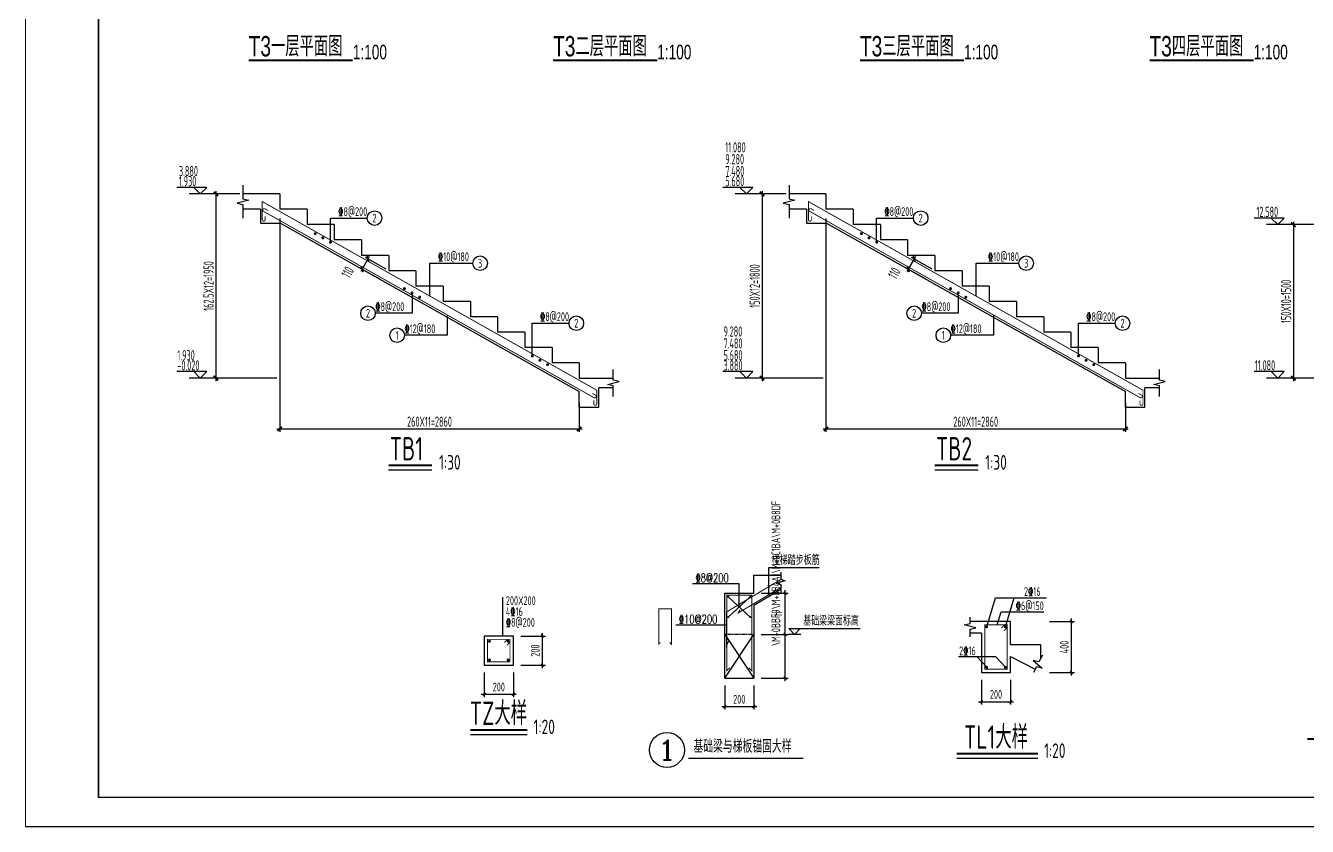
# Model space of a CAD drawing. Extents: x -472319 to -112444, y -516749 to -5704.
# Drawn here: x -218451 to -174503, y -459715 to -432237 of the extents above; entities that cross this region are included whole.
import ezdxf
from ezdxf.enums import TextEntityAlignment as Align

# ---------------------------------------------------------------- set-up
doc = ezdxf.new("R2010")
doc.units = 0
doc.header["$LTSCALE"] = 100
doc.header["$MEASUREMENT"] = 0
doc.linetypes.add('DASHED', pattern=[0.75, 0.5, -0.25])
for name, color, linetype in [('1301', 24, 'Continuous'), ('BEAM', 4, 'DASHED'), ('BORDER', 6, 'Continuous'), ('COLU_DE', 7, 'Continuous'), ('COLU_DE_DIM', 3, 'Continuous'), ('COLU_DE_REIN', 1, 'Continuous'), ('COLU_DE_TEXT', 7, 'Continuous'), ('DIM', 3, 'Continuous'), ('DIM_ELEV', 3, 'Continuous'), ('DIMENSION', 3, 'Continuous'), ('FRAME', 3, 'Continuous'), ('NUM', 7, 'Continuous'), ('PUB_DIM', 3, 'Continuous'), ('REIN', 1, 'Continuous'), ('S_CL', 2, 'Continuous'), ('STAIR_DE', 7, 'Continuous'), ('TEXT', 7, 'Continuous'), ('THIN', 7, 'Continuous'), ('填充', 8, 'Continuous')]:
    doc.layers.add(name, color=color, linetype=linetype)
doc.styles.add('COMPLEX', font='COMPLEX')
doc.styles.add('dxfs', font='txt.shx', dxfattribs={"width": 0.7, "bigfont": 'dxfs.shx'})
doc.styles.add('eromans.shx', font='eromans.shx', dxfattribs={"width": 0.7, "bigfont": 'hztxt.shx'})
doc.styles.add('HZ', font='tssdeng.shx', dxfattribs={"width": 0.6, "height": 350, "bigfont": 'a.shx'})
doc.styles.add('TSSD_Dimension', font='Tssdeng.shx', dxfattribs={"width": 0.7, "bigfont": 'hztxt.shx'})
doc.styles.add('TSSD_Label', font='Tssdeng.shx', dxfattribs={"width": 0.7, "bigfont": 'hztxt.shx'})
doc.styles.add('TSSD_Num', font='Tssdeng.shx', dxfattribs={"width": 0.7, "bigfont": 'hztxt.shx'})
doc.styles.add('TSSD_Rein', font='Tssdeng.shx', dxfattribs={"width": 0.7, "bigfont": 'hztxt.shx'})
doc.dimstyles.new('DIMN', dxfattribs={"dimtxt": 350, "dimasz": 150, "dimexe": 100, "dimexo": 100, "dimgap": 75, "dimtad": 1, "dimdec": 0, "dimzin": 0, "dimdsep": 46, "dimtxsty": 'HZ', "dimblk": 'ARCHTICK', "dimcen": 0.09, "dimdle": 100, "dimclrd": 3, "dimclre": 3, "dimclrt": 7, "dimazin": 2, "dimtfac": 1, "dimtdec": 0, "dimtmove": 2, "dimatfit": 3, "dimldrblk": 'ARCHTICK', "dimfxl": 1, "dimtolj": 1, "dimtzin": 0, "dimarcsym": 0})
doc.dimstyles.new('TSSD_20_100', dxfattribs={"dimtxt": 300, "dimasz": 100, "dimexe": 100, "dimexo": 250, "dimgap": 100, "dimtad": 1, "dimdec": 0, "dimlfac": 0.2, "dimzin": 0, "dimdsep": 46, "dimtxsty": 'TSSD_Dimension', "dimblk": 'ARCHTICK', "dimcen": 0, "dimdle": 100, "dimclrt": 7, "dimadec": 0, "dimazin": 0, "dimtfac": 1, "dimtdec": 0, "dimtix": 1, "dimtmove": 2, "dimatfit": 3, "dimldrblk": 'ARCHTICK', "dimfxl": 1, "dimtolj": 1, "dimtzin": 0, "dimarcsym": 0})
doc.dimstyles.new('TSSD_50_100', dxfattribs={"dimtxt": 300, "dimasz": 100, "dimexe": 100, "dimexo": 250, "dimgap": 100, "dimtad": 1, "dimdec": 0, "dimlfac": 0.5, "dimzin": 0, "dimdsep": 46, "dimtxsty": 'TSSD_Dimension', "dimblk": 'ARCHTICK', "dimcen": 0, "dimdle": 100, "dimclrt": 7, "dimadec": 0, "dimazin": 0, "dimtfac": 1, "dimtdec": 0, "dimtix": 1, "dimtmove": 2, "dimatfit": 3, "dimfxl": 1, "dimtolj": 1, "dimtzin": 0, "dimarcsym": 0})

# ---------------------------------------------------------------- blocks, each defined once
blk = doc.blocks.new('_ArchTick')
at = {"color": 0, "linetype": 'ByBlock', "const_width": 0.4}
blk.add_lwpolyline([(-0.5, -0.5), (0.5, 0.5)], dxfattribs=at)
blk = doc.blocks.new('*D314')
at = {"layer": 'COLU_DE_DIM', "color": 0, "lineweight": -2, "transparency": 16777216}
for p, q in [((-200726, -454282), (-200726, -453082)), ((-201476, -453182), (-200626, -453182)), ((-201476, -454182), (-200626, -454182))]:
    blk.add_line(p, q, dxfattribs=at)
at = {"layer": 'Defpoints', "color": 0, "transparency": 16777216}
for p in [(-201726, -453182), (-200726, -453182), (-201726, -454182)]:
    blk.add_point(p, dxfattribs=at)
at = {"layer": 'COLU_DE_DIM', "color": 0, "lineweight": -2, "transparency": 16777216, "xscale": 100, "yscale": 100, "zscale": 100}
for p, rotation in [((-200726, -453182), 90), ((-200726, -454182), 270)]:
    blk.add_blockref('_ArchTick', p, dxfattribs=dict(at, rotation=rotation))
at = {"layer": 'COLU_DE_DIM', "color": 7, "transparency": 16777216, "insert": (-200976, -453682), "char_height": 300, "attachment_point": 5, "rotation": 90, "style": 'TSSD_Dimension'}
blk.add_mtext('\\A1;200', dxfattribs=at)
blk = doc.blocks.new('*D315')
at = {"layer": 'COLU_DE_DIM', "color": 0, "lineweight": -2, "transparency": 16777216}
for p, q in [((-202726, -454432), (-202726, -455282)), ((-201726, -454432), (-201726, -455282)), ((-202826, -455182), (-201626, -455182))]:
    blk.add_line(p, q, dxfattribs=at)
at = {"layer": 'Defpoints', "color": 0, "transparency": 16777216}
for p in [(-202726, -454182), (-201726, -454182), (-201726, -455182)]:
    blk.add_point(p, dxfattribs=at)
at = {"layer": 'COLU_DE_DIM', "color": 0, "lineweight": -2, "transparency": 16777216, "xscale": 100, "yscale": 100, "zscale": 100, "rotation": 180}
blk.add_blockref('_ArchTick', (-202726, -455182), dxfattribs=at)
at = {"layer": 'COLU_DE_DIM', "color": 0, "lineweight": -2, "transparency": 16777216, "xscale": 100, "yscale": 100, "zscale": 100}
blk.add_blockref('_ArchTick', (-201726, -455182), dxfattribs=at)
at = {"layer": 'COLU_DE_DIM', "color": 7, "transparency": 16777216, "insert": (-202226, -454932), "char_height": 300, "attachment_point": 5, "style": 'TSSD_Dimension'}
blk.add_mtext('\\A1;200', dxfattribs=at)
blk = doc.blocks.new('*D316')
at = {"layer": 'COLU_DE_DIM', "color": 0, "lineweight": -2, "transparency": 16777216}
for p, q in [((-182589, -454536), (-182589, -452586)), ((-183339, -452686), (-182489, -452686)), ((-183339, -454436), (-182489, -454436))]:
    blk.add_line(p, q, dxfattribs=at)
at = {"layer": 'Defpoints', "color": 0, "transparency": 16777216}
for p in [(-183589, -452686), (-182589, -452686), (-183589, -454436)]:
    blk.add_point(p, dxfattribs=at)
at = {"layer": 'COLU_DE_DIM', "color": 0, "lineweight": -2, "transparency": 16777216, "xscale": 100, "yscale": 100, "zscale": 100}
for p, rotation in [((-182589, -452686), 90), ((-182589, -454436), 270)]:
    blk.add_blockref('_ArchTick', p, dxfattribs=dict(at, rotation=rotation))
at = {"layer": 'COLU_DE_DIM', "color": 7, "transparency": 16777216, "insert": (-182839, -453561), "char_height": 300, "attachment_point": 5, "rotation": 90, "style": 'TSSD_Dimension'}
blk.add_mtext('\\A1;400', dxfattribs=at)
blk = doc.blocks.new('*D317')
at = {"layer": 'COLU_DE_DIM', "color": 0, "lineweight": -2, "transparency": 16777216}
for p, q in [((-185678, -454686), (-185678, -455536)), ((-184678, -454686), (-184678, -455536)), ((-185778, -455436), (-184578, -455436))]:
    blk.add_line(p, q, dxfattribs=at)
at = {"layer": 'Defpoints', "color": 0, "transparency": 16777216}
for p in [(-185678, -454436), (-184678, -454436), (-184678, -455436)]:
    blk.add_point(p, dxfattribs=at)
at = {"layer": 'COLU_DE_DIM', "color": 0, "lineweight": -2, "transparency": 16777216, "xscale": 100, "yscale": 100, "zscale": 100, "rotation": 180}
blk.add_blockref('_ArchTick', (-185678, -455436), dxfattribs=at)
at = {"layer": 'COLU_DE_DIM', "color": 0, "lineweight": -2, "transparency": 16777216, "xscale": 100, "yscale": 100, "zscale": 100}
blk.add_blockref('_ArchTick', (-184678, -455436), dxfattribs=at)
at = {"layer": 'COLU_DE_DIM', "color": 7, "transparency": 16777216, "insert": (-185178, -455186), "char_height": 300, "attachment_point": 5, "style": 'TSSD_Dimension'}
blk.add_mtext('\\A1;200', dxfattribs=at)
blk = doc.blocks.new('*D322')
at = {"layer": 'Defpoints', "color": 0, "transparency": 16777216}
for p in [(-194481, -454629), (-193481, -454629), (-193481, -455603)]:
    blk.add_point(p, dxfattribs=at)
at = {"layer": 'DIM', "color": 0, "lineweight": -2, "transparency": 16777216}
for p, q in [((-194481, -454879), (-194481, -455703)), ((-193481, -454879), (-193481, -455703)), ((-194581, -455603), (-193381, -455603))]:
    blk.add_line(p, q, dxfattribs=at)
at = {"layer": 'DIM', "color": 0, "lineweight": -2, "transparency": 16777216, "xscale": 100, "yscale": 100, "zscale": 100, "rotation": 180}
blk.add_blockref('_ArchTick', (-194481, -455603), dxfattribs=at)
at = {"layer": 'DIM', "color": 0, "lineweight": -2, "transparency": 16777216, "xscale": 100, "yscale": 100, "zscale": 100}
blk.add_blockref('_ArchTick', (-193481, -455603), dxfattribs=at)
at = {"layer": 'DIM', "color": 7, "transparency": 16777216, "insert": (-193981, -455353), "char_height": 300, "attachment_point": 5, "style": 'TSSD_Dimension'}
blk.add_mtext('\\A1;200', dxfattribs=at)
blk = doc.blocks.new('*D323')
at = {"layer": 'Defpoints', "color": 0, "transparency": 16777216}
for p in [(-193481, -451711), (-192408, -451711), (-193481, -453126)]:
    blk.add_point(p, dxfattribs=at)
at = {"layer": 'DIM', "color": 0, "lineweight": -2, "transparency": 16777216}
for p, q in [((-193231, -451711), (-192308, -451711)), ((-192408, -453226), (-192408, -451611)), ((-193231, -453126), (-192308, -453126))]:
    blk.add_line(p, q, dxfattribs=at)
at = {"layer": 'DIM', "color": 0, "lineweight": -2, "transparency": 16777216, "xscale": 100, "yscale": 100, "zscale": 100}
for p, rotation in [((-192408, -451711), 90), ((-192408, -453126), 270)]:
    blk.add_blockref('_ArchTick', p, dxfattribs=dict(at, rotation=rotation))
at = {"layer": 'DIM', "color": 7, "transparency": 16777216, "insert": (-192658, -452419), "char_height": 300, "attachment_point": 5, "rotation": 90, "style": 'TSSD_Dimension'}
blk.add_mtext('\\A1;h', dxfattribs=at)
blk = doc.blocks.new('*D324')
at = {"layer": 'Defpoints', "color": 0, "transparency": 16777216}
for p in [(-193481, -453126), (-192408, -453126), (-193481, -454629)]:
    blk.add_point(p, dxfattribs=at)
at = {"layer": 'DIM', "color": 0, "lineweight": -2, "transparency": 16777216}
for p, q in [((-192408, -454729), (-192408, -453026)), ((-193231, -453126), (-192308, -453126)), ((-193231, -454629), (-192308, -454629))]:
    blk.add_line(p, q, dxfattribs=at)
at = {"layer": 'DIM', "color": 0, "lineweight": -2, "transparency": 16777216, "xscale": 100, "yscale": 100, "zscale": 100}
for p, rotation in [((-192408, -453126), 90), ((-192408, -454629), 270)]:
    blk.add_blockref('_ArchTick', p, dxfattribs=dict(at, rotation=rotation))
at = {"layer": 'DIM', "color": 7, "transparency": 16777216, "insert": (-192726, -451036), "char_height": 300, "attachment_point": 5, "rotation": 90, "style": 'TSSD_Dimension'}
blk.add_mtext('\\A1;\\M+0BBF9\\M+0B4A1\\M+0C1BA\\M+0B8DF', dxfattribs=at)
blk = doc.blocks.new('轴号')
at = {"layer": 'DIMENSION'}
blk.add_circle((0, -400), 400, dxfattribs=at)
at = {"layer": 'DIMENSION', "style": 'COMPLEX', "width": 1.041667}
blk.add_attdef('A', text='', height=448, dxfattribs=at).set_placement((-200, -624), (200, -624), align=Align.FIT)
blk = doc.blocks.new('A$C20674F94')
at = {"layer": 'FRAME', "lineweight": 18}
blk.add_line((0, 59400), (0, 0), dxfattribs=at)
at = {"layer": 'FRAME'}
for p, q in [((2500, 58400), (2500, 1000)), ((2500, 1000), (83100, 1000)), ((0, 0), (84100, 0))]:
    blk.add_line(p, q, dxfattribs=at)
at = {"layer": 'FRAME', "const_width": 50}
blk.add_lwpolyline([(2500, 58400), (83100, 58400), (83100, 1000), (2500, 1000), (2500, 58400)], dxfattribs=at)
blk = doc.blocks.new('*D2670')
at = {"layer": '1301', "color": 3, "lineweight": -2, "transparency": 16777216}
for p, q in [((-209736, -438857), (-209736, -446177)), ((-199469, -445177), (-199469, -446177)), ((-209836, -446077), (-199369, -446077))]:
    blk.add_line(p, q, dxfattribs=at)
at = {"layer": 'Defpoints', "color": 0, "transparency": 16777216}
for p in [(-209736, -438757), (-199469, -445077), (-199469, -446077)]:
    blk.add_point(p, dxfattribs=at)
at = {"layer": '1301', "color": 3, "lineweight": -2, "transparency": 16777216, "xscale": 150, "yscale": 150, "zscale": 150, "rotation": 180}
blk.add_blockref('_ArchTick', (-209736, -446077), dxfattribs=at)
at = {"layer": '1301', "color": 3, "lineweight": -2, "transparency": 16777216, "xscale": 150, "yscale": 150, "zscale": 150}
blk.add_blockref('_ArchTick', (-199469, -446077), dxfattribs=at)
at = {"layer": '1301', "color": 7, "transparency": 16777216, "insert": (-204602, -445827), "char_height": 350, "attachment_point": 5, "style": 'HZ'}
blk.add_mtext('\\A1;260X11=2860', dxfattribs=at)
blk = doc.blocks.new('*D2671')
at = {"layer": '1301', "color": 3, "lineweight": -2, "transparency": 16777216}
for p, q in [((-211102, -438013), (-212027, -438013)), ((-211927, -437913), (-211927, -444433)), ((-209836, -444333), (-212027, -444333))]:
    blk.add_line(p, q, dxfattribs=at)
at = {"layer": 'Defpoints', "color": 0, "transparency": 16777216}
for p in [(-211002, -438013), (-211927, -444333), (-209736, -444333)]:
    blk.add_point(p, dxfattribs=at)
at = {"layer": '1301', "color": 3, "lineweight": -2, "transparency": 16777216, "xscale": 150, "yscale": 150, "zscale": 150}
for p, rotation in [((-211927, -438013), 90), ((-211927, -444333), 270)]:
    blk.add_blockref('_ArchTick', p, dxfattribs=dict(at, rotation=rotation))
at = {"layer": '1301', "color": 7, "transparency": 16777216, "insert": (-212177, -441173), "char_height": 350, "attachment_point": 5, "rotation": 90, "style": 'HZ'}
blk.add_mtext('\\A1;{\\Ftssdeng,a|c134;\\W0.6;162.5}X12=1950', dxfattribs=at)
blk = doc.blocks.new('*D2672')
at = {"layer": '1301', "color": 3, "lineweight": -2, "transparency": 16777216}
for p, q in [((-206666, -440157), (-206961, -440680)), ((-206089, -440598), (-206802, -440195)), ((-206286, -440946), (-206999, -440544))]:
    blk.add_line(p, q, dxfattribs=at)
at = {"layer": 'Defpoints', "color": 0, "transparency": 16777216}
for p in [(-206912, -440593), (-206002, -440647), (-206199, -440995)]:
    blk.add_point(p, dxfattribs=at)
at = {"layer": '1301', "color": 3, "lineweight": -2, "transparency": 16777216, "xscale": 150, "yscale": 150, "zscale": 150}
for p, rotation in [((-206715, -440244), 60.56458364767016), ((-206912, -440593), 240.5645836476702)]:
    blk.add_blockref('_ArchTick', p, dxfattribs=dict(at, rotation=rotation))
at = {"layer": '1301', "color": 7, "transparency": 16777216, "insert": (-207412, -440699), "char_height": 350, "attachment_point": 5, "rotation": 60.5646, "style": 'HZ'}
blk.add_mtext('\\A1;110', dxfattribs=at)
blk = doc.blocks.new('_reinbk')
blk.add_line((0, 0), (0, 0))
blk = doc.blocks.new('ts_reino')
at = {"color": 0, "linetype": 'ByBlock', "lineweight": -2}
blk.add_circle((0, 0), 0.5, dxfattribs=at)
at = {"color": 0, "linetype": 'ByBlock', "lineweight": -2, "style": 'TSSD_Num', "width": 0.7}
blk.add_attdef('A', text='', height=0.6, dxfattribs=at).set_placement((0, 0), align=Align.MIDDLE_CENTER)
blk = doc.blocks.new('*D2729')
at = {"layer": '1301', "color": 3, "lineweight": -2, "transparency": 16777216}
for p, q in [((-191008, -438857), (-191008, -446177)), ((-180742, -445177), (-180742, -446177)), ((-191108, -446077), (-180642, -446077))]:
    blk.add_line(p, q, dxfattribs=at)
at = {"layer": 'Defpoints', "color": 0, "transparency": 16777216}
for p in [(-191008, -438757), (-180742, -445077), (-180742, -446077)]:
    blk.add_point(p, dxfattribs=at)
at = {"layer": '1301', "color": 3, "lineweight": -2, "transparency": 16777216, "xscale": 150, "yscale": 150, "zscale": 150, "rotation": 180}
blk.add_blockref('_ArchTick', (-191008, -446077), dxfattribs=at)
at = {"layer": '1301', "color": 3, "lineweight": -2, "transparency": 16777216, "xscale": 150, "yscale": 150, "zscale": 150}
blk.add_blockref('_ArchTick', (-180742, -446077), dxfattribs=at)
at = {"layer": '1301', "color": 7, "transparency": 16777216, "insert": (-185875, -445827), "char_height": 350, "attachment_point": 5, "style": 'HZ'}
blk.add_mtext('\\A1;260X11=2860', dxfattribs=at)
blk = doc.blocks.new('*D2730')
at = {"layer": '1301', "color": 3, "lineweight": -2, "transparency": 16777216}
for p, q in [((-192375, -438013), (-193300, -438013)), ((-193200, -437913), (-193200, -444433)), ((-191108, -444333), (-193300, -444333))]:
    blk.add_line(p, q, dxfattribs=at)
at = {"layer": 'Defpoints', "color": 0, "transparency": 16777216}
for p in [(-192275, -438013), (-193200, -444333), (-191008, -444333)]:
    blk.add_point(p, dxfattribs=at)
at = {"layer": '1301', "color": 3, "lineweight": -2, "transparency": 16777216, "xscale": 150, "yscale": 150, "zscale": 150}
for p, rotation in [((-193200, -438013), 90), ((-193200, -444333), 270)]:
    blk.add_blockref('_ArchTick', p, dxfattribs=dict(at, rotation=rotation))
at = {"layer": '1301', "color": 7, "transparency": 16777216, "insert": (-193450, -441173), "char_height": 350, "attachment_point": 5, "rotation": 90, "style": 'HZ'}
blk.add_mtext('\\A1;150X12=1800', dxfattribs=at)
blk = doc.blocks.new('*D2731')
at = {"layer": '1301', "color": 3, "lineweight": -2, "transparency": 16777216}
for p, q in [((-187939, -440157), (-188234, -440680)), ((-187362, -440598), (-188075, -440195)), ((-187559, -440946), (-188272, -440544))]:
    blk.add_line(p, q, dxfattribs=at)
at = {"layer": 'Defpoints', "color": 0, "transparency": 16777216}
for p in [(-188185, -440593), (-187275, -440647), (-187472, -440995)]:
    blk.add_point(p, dxfattribs=at)
at = {"layer": '1301', "color": 3, "lineweight": -2, "transparency": 16777216, "xscale": 150, "yscale": 150, "zscale": 150}
for p, rotation in [((-187988, -440244), 60.56458364765593), ((-188185, -440593), 240.5645836476559)]:
    blk.add_blockref('_ArchTick', p, dxfattribs=dict(at, rotation=rotation))
at = {"layer": '1301', "color": 7, "transparency": 16777216, "insert": (-188670, -440731), "char_height": 350, "attachment_point": 5, "rotation": 60.5646, "style": 'HZ'}
blk.add_mtext('\\A1;110', dxfattribs=at)
blk = doc.blocks.new('*D2736')
at = {"layer": '1301', "color": 3, "lineweight": -2, "transparency": 16777216}
for p, q in [((-174983, -438967), (-174983, -444433)), ((-174158, -439067), (-175083, -439067)), ((-174134, -444333), (-175083, -444333))]:
    blk.add_line(p, q, dxfattribs=at)
at = {"layer": 'Defpoints', "color": 0, "transparency": 16777216}
for p in [(-174058, -439067), (-174983, -444333), (-174034, -444333)]:
    blk.add_point(p, dxfattribs=at)
at = {"layer": '1301', "color": 3, "lineweight": -2, "transparency": 16777216, "xscale": 150, "yscale": 150, "zscale": 150}
for p, rotation in [((-174983, -439067), 90), ((-174983, -444333), 270)]:
    blk.add_blockref('_ArchTick', p, dxfattribs=dict(at, rotation=rotation))
at = {"layer": '1301', "color": 7, "transparency": 16777216, "insert": (-175233, -441700), "char_height": 350, "attachment_point": 5, "rotation": 90, "style": 'HZ'}
blk.add_mtext('\\A1;150X10=1500', dxfattribs=at)

msp = doc.modelspace()

# ---------------------------------------------------------------- linework, layer by layer
at = {"layer": 'BEAM', "ltscale": 0.8}
msp.add_line((-193480.973, -453126.381), (-194480.973, -453126.381), dxfattribs=at)
at = {"layer": 'BORDER'}
for p, q in [((-206008.093, -447479.473), (-204517.099, -447479.473)), ((-187281.093, -447479.473), (-185790.099, -447479.473)), ((-203202.095, -456556.968), (-201250.852, -456556.968)), ((-186522.084, -457372.819), (-183743.311, -457372.819))]:
    msp.add_line(p, q, dxfattribs=at)
at = {"layer": 'BORDER', "const_width": 70}
for points in [[(-206008.093, -447329.473), (-204517.099, -447329.473)], [(-187281.093, -447329.473), (-185790.099, -447329.473)], [(-203202.095, -456406.968), (-201250.852, -456406.968)], [(-174498.248, -456713.334), (-171622.012, -456713.334)], [(-186522.084, -457222.819), (-183743.311, -457222.819)]]:
    msp.add_lwpolyline(points, dxfattribs=at)
at = {"layer": 'COLU_DE'}
for p, q in [((-185497.5, -452865.5), (-185200.106, -451866.479)), ((-185200.106, -451866.479), (-183450.231, -451866.479)), ((-184857.5, -452865.5), (-184560.106, -451866.479)), ((-185134.49, -452800.5), (-185001.77, -452354.66)), ((-185001.77, -452354.66), (-183536.189, -452354.66)), ((-185677.5, -452685.5), (-186065.993, -452685.5)), ((-185677.5, -453085.5), (-186065.993, -453085.5)), ((-184677.5, -453470.957), (-183649.973, -453470.957)), ((-183649.973, -453470.957), (-183649.973, -453958.961)), ((-185187.754, -453899.356), (-186467.77, -453899.356)), ((-185497.5, -454255.5), (-185827.754, -453899.356)), ((-184857.5, -454255.5), (-185187.754, -453899.356)), ((-184677.5, -453883.762), (-183830.455, -454314.159))]:
    msp.add_line(p, q, dxfattribs=at)
for points in [[(-184677.5, -453470.957), (-184677.5, -452685.5), (-185677.5, -452685.5)], [(-185677.5, -453085.5), (-185677.5, -454435.5), (-184677.5, -454435.5), (-184677.5, -453883.762)]]:
    msp.add_lwpolyline(points, dxfattribs=at)
msp.add_lwpolyline([(-201726.473, -453182.207), (-202726.473, -453182.207), (-202726.473, -454182.207), (-201726.473, -454182.207)], close=True, dxfattribs=at)
at = {"layer": 'COLU_DE_REIN', "const_width": 30}
for points in [[(-184901.876, -453001.799), (-184792.5, -452892.424), (-184792.5, -452800.5), (-185562.5, -452800.5), (-185562.5, -454320.5), (-184792.5, -454320.5), (-184792.5, -452800.5), (-184884.424, -452800.5), (-184993.799, -452909.875)], [(-201950.849, -453498.506), (-201841.473, -453389.131), (-201841.473, -453297.207), (-202611.473, -453297.207), (-202611.473, -454067.207), (-201841.473, -454067.207), (-201841.473, -453297.207), (-201933.397, -453297.207), (-202042.773, -453406.582)]]:
    msp.add_lwpolyline(points, dxfattribs=at)
at = {"layer": 'COLU_DE_REIN', "const_width": 50}
for points in [[(-185522.5, -452865.5, 1), (-185472.5, -452865.5, 1)], [(-184882.5, -452865.5, 1), (-184832.5, -452865.5, 1)], [(-202571.473, -453362.207, 1), (-202521.473, -453362.207, 1)], [(-201931.473, -453362.207, 1), (-201881.473, -453362.207, 1)], [(-202571.473, -454002.207, 1), (-202521.473, -454002.207, 1)], [(-201931.473, -454002.207, 1), (-201881.473, -454002.207, 1)], [(-185522.5, -454255.5, 1), (-185472.5, -454255.5, 1)], [(-184882.5, -454255.5, 1), (-184832.5, -454255.5, 1)]]:
    msp.add_lwpolyline(points, format="xyb", close=True, dxfattribs=at)
at = {"layer": 'COLU_DE_TEXT'}
msp.add_line((-202084.989, -453182.207), (-202084.989, -451853.545), dxfattribs=at)
at = {"layer": 'DIM_ELEV'}
for p, q in [((-212237.673, -437788.416), (-213267.472, -437788.416)), ((-212462.673, -438013.416), (-212687.673, -437788.416)), ((-212462.673, -438013.416), (-212237.673, -437788.416)), ((-193510.673, -437788.416), (-194540.472, -437788.416)), ((-193735.673, -438013.416), (-193960.673, -437788.416)), ((-193735.673, -438013.416), (-193510.673, -437788.416)), ((-175293.171, -438841.75), (-176322.971, -438841.75)), ((-175518.171, -439066.75), (-175743.171, -438841.75)), ((-175518.171, -439066.75), (-175293.171, -438841.75)), ((-212237.673, -444108.416), (-213267.472, -444108.416)), ((-212462.673, -444333.416), (-212687.673, -444108.416)), ((-212462.673, -444333.416), (-212237.673, -444108.416)), ((-193510.673, -444108.416), (-194540.472, -444108.416)), ((-193735.673, -444333.416), (-193960.673, -444108.416)), ((-193735.673, -444333.416), (-193510.673, -444108.416)), ((-175293.171, -444108.416), (-176322.971, -444108.416)), ((-175518.171, -444333.416), (-175743.171, -444108.416)), ((-175518.171, -444333.416), (-175293.171, -444108.416))]:
    msp.add_line(p, q, dxfattribs=at)
at = {"layer": 'DIMENSION'}
for p, q in [((-192969.341, -451764.424), (-192969.341, -450832.881)), ((-192969.341, -450832.881), (-191245.532, -450832.881)), ((-193480.973, -451091.248), (-192561.358, -451091.248)), ((-193480.973, -451711.248), (-193480.973, -451091.248)), ((-193981.023, -451390.674), (-195586.501, -451390.674)), ((-194480.973, -454629.457), (-194480.973, -451711.248)), ((-194480.973, -451711.248), (-193480.973, -451711.248)), ((-193981.023, -452184.4), (-193981.023, -451390.674)), ((-192561.358, -451585.221), (-193480.973, -452136.131)), ((-194358.514, -452535.01), (-193603.531, -451833.79)), ((-193603.531, -452535.01), (-194358.514, -451833.79)), ((-193480.973, -452136.131), (-193480.973, -454629.457)), ((-194410.973, -452811.132), (-196156.474, -452811.132)), ((-194480.973, -453126.381), (-193480.973, -454629.457)), ((-194480.973, -454629.457), (-193480.973, -453126.381)), ((-191865.688, -453126.381), (-192307.792, -453126.381)), ((-194480.973, -454629.457), (-193480.973, -454629.457))]:
    msp.add_line(p, q, dxfattribs=at)
msp.add_lwpolyline([(-192552.855, -451239.424, 35, 35, 0), (-194410.973, -452352.558, 40, 40, 0), (-194410.973, -453491.074, 40, 40, 0), (-194348.587, -453354.391, 40, 40, 0)], format="xyseb", dxfattribs=at)
for points in [[(-192561.358, -450986.419), (-192561.358, -451236.718), (-192407.358, -451285.718), (-192715.358, -451369.718), (-192561.358, -451418.718), (-192561.358, -451692.761)], [(-191888.75, -452928.391), (-192086.74, -453126.381), (-192284.73, -452928.391), (-189838.372, -452928.391)]]:
    msp.add_lwpolyline(points, dxfattribs=at)
for points, const_width in [([(-193657.039, -454270.337), (-193550.973, -454376.403), (-193550.973, -451781.248), (-194410.973, -451781.248), (-194410.973, -454376.403), (-194304.907, -454270.337)], 35), ([(-192561.358, -451520.016), (-194015.064, -452390.881), (-193954.979, -452280.247)], 35), ([(-193020.289, -451713.476), (-192920.289, -451813.476)], 20), ([(-193019.31, -451436.998), (-192919.31, -451536.998)], 20), ([(-196363.41, -453404.706), (-196310.377, -453457.739), (-196310.377, -452249.398), (-196740.377, -452249.398), (-196740.377, -453457.739), (-196687.344, -453404.706)], 35), ([(-195723.34, -457381.952), (-191790.287, -457381.952)], 40)]:
    msp.add_lwpolyline(points, dxfattribs=dict(at, const_width=const_width))
at = {"layer": 'DIMENSION', "const_width": 35}
for points in [[(-194376.014, -451833.79, 1), (-194341.014, -451833.79, 1)], [(-193621.031, -451833.79, 1), (-193586.031, -451833.79, 1)], [(-194376.014, -452535.01, 1), (-194341.014, -452535.01, 1)], [(-193621.031, -452535.01, 1), (-193586.031, -452535.01, 1)]]:
    msp.add_lwpolyline(points, format="xyb", close=True, dxfattribs=at)
at = {"layer": 'PUB_DIM', "const_width": 70}
for points in [[(-210801.546, -433429.329), (-207232.454, -433429.329)], [(-200364.046, -433429.329), (-196794.954, -433429.329)], [(-189843.046, -433429.329), (-186273.954, -433429.329)], [(-179914.546, -433429.329), (-176345.454, -433429.329)]]:
    msp.add_lwpolyline(points, dxfattribs=at)
at = {"layer": 'REIN', "const_width": 30}
for points in [[(-210237.167, -438778.416), (-210237.167, -438898.416, -1), (-210337.167, -438898.416), (-210337.167, -438275.206), (-207168.833, -440063.051)], [(-210139.968, -438581.68), (-210244.477, -438522.707, 1), (-210293.621, -438609.798), (-198960.712, -445004.797, 1), (-198911.568, -444917.706), (-199016.077, -444858.733)], [(-191510.167, -438778.416), (-191510.167, -438898.416, -1), (-191610.167, -438898.416), (-191610.167, -438275.206), (-188441.833, -440063.051)], [(-191412.968, -438581.68), (-191517.477, -438522.707, 1), (-191566.621, -438609.798), (-180233.712, -445004.797, 1), (-180184.568, -444917.706), (-180289.077, -444858.733)], [(-198967.167, -445098.416), (-198967.167, -445218.416, 1), (-198867.167, -445218.416), (-198867.167, -444747.563), (-207168.833, -440063.051)], [(-180240.167, -445098.416), (-180240.167, -445218.416, 1), (-180140.167, -445218.416), (-180140.167, -444747.563), (-188441.833, -440063.051)]]:
    msp.add_lwpolyline(points, format="xyb", dxfattribs=at)
at = {"layer": 'REIN', "const_width": 50}
for points in [[(-208545.661, -439374.869, 1), (-208495.661, -439374.869, 1)], [(-208284.387, -439522.301, 1), (-208234.387, -439522.301, 1)], [(-189818.661, -439374.869, 1), (-189768.661, -439374.869, 1)], [(-189557.387, -439522.301, 1), (-189507.387, -439522.301, 1)], [(-208023.114, -439669.734, 1), (-207973.114, -439669.734, 1)], [(-189296.114, -439669.734, 1), (-189246.114, -439669.734, 1)], [(-205487.796, -441261.13, 1), (-205437.796, -441261.13, 1)], [(-186760.796, -441261.13, 1), (-186710.796, -441261.13, 1)], [(-205226.523, -441408.562, 1), (-205176.523, -441408.562, 1)], [(-204965.25, -441555.995, 1), (-204915.25, -441555.995, 1)], [(-186499.523, -441408.562, 1), (-186449.523, -441408.562, 1)], [(-186238.25, -441555.995, 1), (-186188.25, -441555.995, 1)], [(-201102.327, -443575.035, 1), (-201052.327, -443575.035, 1)], [(-200841.054, -443722.468, 1), (-200791.054, -443722.468, 1)], [(-200579.781, -443869.901, 1), (-200529.781, -443869.901, 1)], [(-182375.327, -443575.035, 1), (-182325.327, -443575.035, 1)], [(-182114.054, -443722.468, 1), (-182064.054, -443722.468, 1)], [(-181852.781, -443869.901, 1), (-181802.781, -443869.901, 1)]]:
    msp.add_lwpolyline(points, format="xyb", close=True, dxfattribs=at)
at = {"layer": 'S_CL', "color": 7}
for p, q in [((-211564.67, -438013.416), (-212844.5, -438013.416)), ((-192837.67, -438013.416), (-194117.5, -438013.416)), ((-174620.168, -439066.75), (-175899.999, -439066.75)), ((-211564.67, -444333.416), (-212844.5, -444333.416)), ((-192837.67, -444333.416), (-194117.5, -444333.416)), ((-174620.168, -444333.416), (-175899.999, -444333.416))]:
    msp.add_line(p, q, dxfattribs=at)
at = {"layer": 'STAIR_DE'}
for p, q in [((-209735.5, -438013.416), (-211002.167, -438013.416)), ((-209735.5, -438013.416), (-209735.5, -438540.083)), ((-191008.5, -438013.416), (-192275.167, -438013.416)), ((-191008.5, -438013.416), (-191008.5, -438540.083)), ((-210402.167, -438540.083), (-211002.167, -438540.083)), ((-210402.167, -438540.083), (-210402.167, -439013.416)), ((-208802.167, -438540.083), (-209735.5, -438540.083)), ((-208802.167, -438540.083), (-208802.167, -439066.75)), ((-191675.167, -438540.083), (-192275.167, -438540.083)), ((-191675.167, -438540.083), (-191675.167, -439013.416)), ((-190075.167, -438540.083), (-191008.5, -438540.083)), ((-190075.167, -438540.083), (-190075.167, -439066.75)), ((-210402.167, -439013.416), (-209735.5, -439013.416)), ((-209735.5, -438999.373), (-209735.5, -439013.416)), ((-209735.5, -438999.373), (-199468.833, -444792.706)), ((-191675.167, -439013.416), (-191008.5, -439013.416)), ((-191008.5, -438999.373), (-191008.5, -439013.416)), ((-191008.5, -438999.373), (-180741.833, -444792.706)), ((-207868.833, -439066.75), (-208802.167, -439066.75)), ((-207868.833, -439066.75), (-207868.833, -439593.416)), ((-189141.833, -439066.75), (-190075.167, -439066.75)), ((-189141.833, -439066.75), (-189141.833, -439593.416)), ((-206935.5, -439593.416), (-207868.833, -439593.416)), ((-206935.5, -439593.416), (-206935.5, -440120.083)), ((-188208.5, -439593.416), (-189141.833, -439593.416)), ((-188208.5, -439593.416), (-188208.5, -440120.083)), ((-206002.167, -440120.083), (-206935.5, -440120.083)), ((-206002.167, -440120.083), (-206002.167, -440646.75)), ((-187275.167, -440120.083), (-188208.5, -440120.083)), ((-187275.167, -440120.083), (-187275.167, -440646.75)), ((-205068.833, -440646.75), (-206002.167, -440646.75)), ((-205068.833, -440646.75), (-205068.833, -441173.416)), ((-186341.833, -440646.75), (-187275.167, -440646.75)), ((-186341.833, -440646.75), (-186341.833, -441173.416)), ((-204135.5, -441173.416), (-205068.833, -441173.416)), ((-204135.5, -441173.416), (-204135.5, -441700.083)), ((-185408.5, -441173.416), (-186341.833, -441173.416)), ((-185408.5, -441173.416), (-185408.5, -441700.083)), ((-203202.167, -441700.083), (-204135.5, -441700.083)), ((-203202.167, -441700.083), (-203202.167, -442226.75)), ((-184475.167, -441700.083), (-185408.5, -441700.083)), ((-184475.167, -441700.083), (-184475.167, -442226.75)), ((-202268.833, -442226.75), (-203202.167, -442226.75)), ((-202268.833, -442226.75), (-202268.833, -442753.416)), ((-183541.833, -442226.75), (-184475.167, -442226.75)), ((-183541.833, -442226.75), (-183541.833, -442753.416)), ((-201335.5, -442753.416), (-202268.833, -442753.416)), ((-201335.5, -442753.416), (-201335.5, -443280.083)), ((-182608.5, -442753.416), (-183541.833, -442753.416)), ((-182608.5, -442753.416), (-182608.5, -443280.083)), ((-200402.167, -443280.083), (-201335.5, -443280.083)), ((-200402.167, -443280.083), (-200402.167, -443806.75)), ((-181675.167, -443280.083), (-182608.5, -443280.083)), ((-181675.167, -443280.083), (-181675.167, -443806.75)), ((-199468.833, -443806.75), (-200402.167, -443806.75)), ((-199468.833, -443806.75), (-199468.833, -444333.416)), ((-180741.833, -443806.75), (-181675.167, -443806.75)), ((-180741.833, -443806.75), (-180741.833, -444333.416)), ((-199468.833, -444333.416), (-198302.167, -444333.416)), ((-198802.167, -445333.416), (-198802.167, -444666.75)), ((-198302.167, -444666.75), (-198802.167, -444666.75)), ((-180741.833, -444333.416), (-179575.167, -444333.416)), ((-180075.167, -445333.416), (-180075.167, -444666.75)), ((-179575.167, -444666.75), (-180075.167, -444666.75)), ((-199468.833, -445333.416), (-199468.833, -444792.706)), ((-180741.833, -445333.416), (-180741.833, -444792.706)), ((-199468.833, -445333.416), (-198802.167, -445333.416)), ((-180741.833, -445333.416), (-180075.167, -445333.416))]:
    msp.add_line(p, q, dxfattribs=at)
at = {"layer": 'TEXT'}
for points in [[(-207998.114, -439669.734), (-207998.114, -438843.067), (-206738.114, -438843.067)], [(-189271.114, -439669.734), (-189271.114, -438843.067), (-188011.114, -438843.067)], [(-204589.194, -441518.704), (-204589.194, -440392.038), (-203119.194, -440392.038)], [(-185862.194, -441518.704), (-185862.194, -440392.038), (-184392.194, -440392.038)], [(-205201.523, -441408.562), (-205201.523, -442106.062), (-206461.523, -442106.062)], [(-186474.523, -441408.562), (-186474.523, -442106.062), (-187734.523, -442106.062)], [(-203992.722, -442165.306), (-203992.722, -442862.806), (-205462.722, -442862.806)], [(-201077.327, -443575.035), (-201077.327, -442448.369), (-199817.327, -442448.369)], [(-185265.722, -442165.306), (-185265.722, -442862.806), (-186735.722, -442862.806)], [(-182350.327, -443575.035), (-182350.327, -442448.369), (-181090.327, -442448.369)]]:
    msp.add_lwpolyline(points, dxfattribs=at)
at = {"layer": 'THIN'}
for points in [[(-211002.167, -437713.416), (-211002.167, -438176.75), (-210802.167, -438226.75), (-211202.167, -438326.75), (-211002.167, -438376.75), (-211002.167, -438840.083)], [(-192275.167, -437713.416), (-192275.167, -438176.75), (-192075.167, -438226.75), (-192475.167, -438326.75), (-192275.167, -438376.75), (-192275.167, -438840.083)], [(-198302.167, -444966.75), (-198302.167, -444600.083), (-198502.167, -444550.083), (-198102.167, -444450.083), (-198302.167, -444400.083), (-198302.167, -444033.416)], [(-198302.167, -444966.75), (-198302.167, -444600.083), (-198502.167, -444550.083), (-198102.167, -444450.083), (-198302.167, -444400.083), (-198302.167, -444033.416)], [(-179575.167, -444966.75), (-179575.167, -444600.083), (-179775.167, -444550.083), (-179375.167, -444450.083), (-179575.167, -444400.083), (-179575.167, -444033.416)], [(-179575.167, -444966.75), (-179575.167, -444600.083), (-179775.167, -444550.083), (-179375.167, -444450.083), (-179575.167, -444400.083), (-179575.167, -444033.416)], [(-186065.993, -453206.986), (-186065.993, -452951.736), (-185865.993, -452901.736), (-186265.993, -452801.736), (-186065.993, -452751.736), (-186065.993, -452540.549)], [(-183588.935, -453838.834), (-183704.561, -454066.392), (-183905.513, -454020.369), (-183594.207, -454290.718), (-183795.16, -454244.695), (-183890.826, -454432.972)]]:
    msp.add_lwpolyline(points, dxfattribs=at)

# ---------------------------------------------------------------- block references
at = {"layer": 'DIMENSION'}
ref = msp.add_blockref('轴号', (-196461.85, -456490.004), dxfattribs=dict(at, xscale=1.5, yscale=1.5, zscale=1.5))
ref.add_attrib('A', '1', dxfattribs={"height": 672, "style": 'COMPLEX', "width": 2.083333}).set_placement((-196761.85, -457426.004), (-196161.85, -457426.004), align=Align.FIT)
at = {"layer": 'NUM'}
ref = msp.add_blockref('ts_reino', (-206488.114, -438843.067), dxfattribs=dict(at, xscale=500, yscale=500, zscale=500))
ref.add_attrib('4', '2', dxfattribs={"height": 300, "style": 'TSSD_Num', "width": 0.7}).set_placement((-206488.114, -438843.067), align=Align.MIDDLE_CENTER)
ref = msp.add_blockref('ts_reino', (-187761.114, -438843.067), dxfattribs=dict(at, xscale=500, yscale=500, zscale=500))
ref.add_attrib('4', '2', dxfattribs={"height": 300, "style": 'TSSD_Num', "width": 0.7}).set_placement((-187761.114, -438843.067), align=Align.MIDDLE_CENTER)
ref = msp.add_blockref('ts_reino', (-202869.194, -440392.038), dxfattribs=dict(at, xscale=500, yscale=500, zscale=500))
ref.add_attrib('3', '3', dxfattribs={"height": 300, "style": 'TSSD_Num', "width": 0.7}).set_placement((-202869.194, -440392.038), align=Align.MIDDLE_CENTER)
ref = msp.add_blockref('ts_reino', (-184142.194, -440392.038), dxfattribs=dict(at, xscale=500, yscale=500, zscale=500))
ref.add_attrib('3', '3', dxfattribs={"height": 300, "style": 'TSSD_Num', "width": 0.7}).set_placement((-184142.194, -440392.038), align=Align.MIDDLE_CENTER)
ref = msp.add_blockref('ts_reino', (-206711.523, -442106.062), dxfattribs=dict(at, xscale=500, yscale=500, zscale=500))
ref.add_attrib('4', '2', dxfattribs={"height": 300, "style": 'TSSD_Num', "width": 0.7}).set_placement((-206711.523, -442106.062), align=Align.MIDDLE_CENTER)
ref = msp.add_blockref('ts_reino', (-187984.523, -442106.062), dxfattribs=dict(at, xscale=500, yscale=500, zscale=500))
ref.add_attrib('4', '2', dxfattribs={"height": 300, "style": 'TSSD_Num', "width": 0.7}).set_placement((-187984.523, -442106.062), align=Align.MIDDLE_CENTER)
ref = msp.add_blockref('ts_reino', (-199567.327, -442448.369), dxfattribs=dict(at, xscale=500, yscale=500, zscale=500))
ref.add_attrib('4', '2', dxfattribs={"height": 300, "style": 'TSSD_Num', "width": 0.7}).set_placement((-199567.327, -442448.369), align=Align.MIDDLE_CENTER)
ref = msp.add_blockref('ts_reino', (-180840.327, -442448.369), dxfattribs=dict(at, xscale=500, yscale=500, zscale=500))
ref.add_attrib('4', '2', dxfattribs={"height": 300, "style": 'TSSD_Num', "width": 0.7}).set_placement((-180840.327, -442448.369), align=Align.MIDDLE_CENTER)
ref = msp.add_blockref('ts_reino', (-205712.722, -442862.806), dxfattribs=dict(at, xscale=500, yscale=500, zscale=500))
ref.add_attrib('1', '1', dxfattribs={"height": 300, "style": 'TSSD_Num', "width": 0.7}).set_placement((-205712.722, -442862.806), align=Align.MIDDLE_CENTER)
ref = msp.add_blockref('ts_reino', (-186985.722, -442862.806), dxfattribs=dict(at, xscale=500, yscale=500, zscale=500))
ref.add_attrib('1', '1', dxfattribs={"height": 300, "style": 'TSSD_Num', "width": 0.7}).set_placement((-186985.722, -442862.806), align=Align.MIDDLE_CENTER)
at = {"layer": 'TEXT', "xscale": 100, "yscale": 100, "zscale": 100}
for p, rotation in [((-209069.833, -438990.344), 270), ((-190342.833, -438990.344), 270), ((-207998.114, -439669.734), 270), ((-189271.114, -439669.734), 270), ((-205201.523, -441408.562), 90), ((-186474.523, -441408.562), 90), ((-203992.722, -442165.306), 90), ((-185265.722, -442165.306), 90), ((-201077.327, -443575.035), 270), ((-182350.327, -443575.035), 270), ((-199659.25, -444300.602), 270), ((-180932.25, -444300.602), 270)]:
    msp.add_blockref('_reinbk', p, dxfattribs=dict(at, rotation=rotation))
at = {"layer": '填充'}
msp.add_blockref('A$C20674F94', (-218450.5, -459714.5), dxfattribs=at)

# ---------------------------------------------------------------- texts
at = {"layer": 'BORDER', "style": 'TSSD_Label', "width": 0.7}
for s, height, p in [('TB1', 800, (-205965.624, -447156.59)), ('TB2', 800, (-187238.624, -447156.59)), ('1:30', 500, (-204273.979, -447472.648)), ('1:30', 500, (-185546.979, -447472.648)), ('TZ大样', 800, (-203220.654, -456234.085)), ('1:20', 500, (-201034.941, -456550.143)), ('TL1大样', 800, (-186274.642, -457049.936)), ('1:20', 500, (-183527.4, -457365.994))]:
    msp.add_text(s, height=height, dxfattribs=at).set_placement(p)
at = {"layer": 'COLU_DE_TEXT', "style": 'TSSD_Rein', "width": 0.7}
for s, p in [('2\x8416', (-184218.749, -451806.768)), ('200X200', (-201984.989, -452117.207)), ('4\x8416', (-201984.989, -452492.207)), ('\x846@150', (-184501.965, -452294.949)), ('\x848@200', (-201984.989, -452867.207)), ('2\x8416', (-186442.996, -453839.645))]:
    msp.add_text(s, height=300, dxfattribs=at).set_placement(p)
at = {"layer": 'DIMENSION', "style": 'dxfs', "width": 0.7}
for s, p in [('楼梯踏步板筋', (-192044.823, -450739.101)), ('基础梁梁面标高', (-190835.025, -452823.064))]:
    msp.add_text(s, height=300, dxfattribs=at).set_placement(p, align=Align.CENTER)
at = {"layer": 'DIMENSION', "style": 'dxfs'}
for s, height, width, p in [('\x848@200', 300, 0.7, (-195484.121, -451334.476)), ('\x8410@200', 300, 0.7, (-196053.992, -452753.693)), ('基础梁与梯板锚固大样', 450, 0.65, (-195552.072, -457190.304))]:
    msp.add_text(s, height=height, dxfattribs=dict(at, width=width)).set_placement(p)
at = {"layer": 'PUB_DIM', "color": 7}
for s, height, style, width, p in [('T3一层平面图', 700, 'eromans.shx', 0.7, (-210801.546, -433294.329)), ('T3二层平面图', 700, 'eromans.shx', 0.7, (-200364.046, -433294.329)), ('T3三层平面图', 700, 'eromans.shx', 0.7, (-189843.046, -433294.329)), ('T3四层平面图', 700, 'eromans.shx', 0.7, (-179914.546, -433294.329)), ('1:100', 500, 'eromans.shx', 0.7, (-207232.454, -433394.329)), ('1:100', 500, 'eromans.shx', 0.7, (-196794.954, -433394.329)), ('1:100', 500, 'eromans.shx', 0.7, (-186273.954, -433394.329)), ('1:100', 500, 'eromans.shx', 0.7, (-176345.454, -433394.329)), ('11.080', 350, 'HZ', 0.6, (-194460.359, -436587.416)), ('9.280', 350, 'HZ', 0.6, (-194460.359, -436995.416)), ('3.880', 350, 'HZ', 0.6, (-213194.359, -437402.916)), ('7.480', 350, 'HZ', 0.6, (-194460.359, -437402.916)), ('1.930', 350, 'HZ', 0.6, (-213194.359, -437749.416)), ('5.680', 350, 'HZ', 0.6, (-194460.359, -437749.416)), ('12.580', 350, 'HZ', 0.6, (-176248.858, -438802.75)), ('7.480', 350, 'HZ', 0.6, (-194521.359, -443315.416)), ('9.280', 350, 'HZ', 0.6, (-194521.359, -442907.416)), ('1.930', 350, 'HZ', 0.6, (-213248.359, -443722.916)), ('5.680', 350, 'HZ', 0.6, (-194521.359, -443722.916)), ('-0.020', 350, 'HZ', 0.6, (-213248.359, -444069.416)), ('3.880', 350, 'HZ', 0.6, (-194521.359, -444069.416)), ('11.080', 350, 'HZ', 0.6, (-176303.858, -444069.416))]:
    msp.add_text(s, height=height, dxfattribs=dict(at, style=style, width=width)).set_placement(p)
at = {"layer": 'TEXT', "style": 'TSSD_Rein', "width": 0.7}
for s, p in [('%%1328@200', (-206738.114, -438768.067)), ('%%1328@200', (-188011.114, -438768.067)), ('%%13210@180', (-203250.194, -440317.038)), ('%%13210@180', (-184392.194, -440317.038)), ('%%1328@200', (-199817.327, -442373.369)), ('%%1328@200', (-181090.327, -442373.369))]:
    msp.add_text(s, height=300, dxfattribs=at).set_placement(p, align=Align.RIGHT)
for p in [(-206461.523, -442031.062), (-187734.523, -442031.062)]:
    msp.add_text('%%1328@200', height=300, dxfattribs=at).set_placement(p)
at = {"layer": 'TEXT', "color": 4, "style": 'TSSD_Rein', "width": 0.7}
for p in [(-205462.722, -442787.806), (-186735.722, -442787.806)]:
    msp.add_text('%%13212@180', height=300, dxfattribs=at).set_placement(p)

# ---------------------------------------------------------------- dimensions: what is measured, and where the dimension line sits
at = {"layer": '1301', "color": 7}
for base, p1, p2, text, picture, middle in [((-211927.173, -444333.416), (-211002.167, -438013.416), (-209735.5, -444333.416), '{\\Ftssdeng,a|c134;\\W0.6;162.5}X12=1950', '*D2671', (-212177.173, -441173.416)), ((-193200.173, -444333.416), (-192275.167, -438013.416), (-191008.5, -444333.416), '150X12=1800', '*D2730', (-193450.173, -441173.416)), ((-174982.671, -444333.416), (-174057.665, -439066.75), (-174033.665, -444333.416), '150X10=1500', '*D2736', (-175232.671, -441700.083))]:
    dim = msp.add_linear_dim(base=base, p1=p1, p2=p2, angle=90, text=text, dimstyle='DIMN', override={"dimfxl": 100}, dxfattribs=at)
    dim.commit()
    dim.dimension.update_dxf_attribs({"geometry": picture, "text_midpoint": middle})
for base, p1, p2, picture, middle in [((-199468.833, -446076.922), (-209735.5, -438756.922), (-199468.833, -445076.922), '*D2670', (-204602.167, -445826.922)), ((-180741.833, -446076.922), (-191008.5, -438756.922), (-180741.833, -445076.922), '*D2729', (-185875.167, -445826.922))]:
    dim = msp.add_linear_dim(base=base, p1=p1, p2=p2, text='260X11=2860', dimstyle='DIMN', override={"dimfxl": 100}, dxfattribs=at)
    dim.commit()
    dim.dimension.update_dxf_attribs({"geometry": picture, "text_midpoint": middle})
for base, p1, p2, picture, middle in [((-206911.844, -440592.721), (-206002.167, -440646.75), (-206198.744, -440995.114), '*D2672', (-207411.5, -440699.5)), ((-188184.844, -440592.721), (-187275.167, -440646.75), (-187471.744, -440995.114), '*D2731', (-188670, -440730.5))]:
    dim = msp.add_linear_dim(base=base, p1=p1, p2=p2, angle=240.5645836, text='110', dimstyle='DIMN', override={"dimfxl": 100}, dxfattribs=at)
    dim.commit()
    dim.dimension.update_dxf_attribs({"geometry": picture, "text_midpoint": middle, "dimtype": 160})
at = {"layer": 'COLU_DE_DIM'}
dim = msp.add_aligned_dim(p1=(-183588.918, -454435.5), p2=(-183588.918, -452685.5), distance=-1000, text='400', dimstyle='TSSD_20_100', dxfattribs=at)
dim.commit()
dim.dimension.update_dxf_attribs({"geometry": '*D316', "text_midpoint": (-182838.918, -453560.5)})
for p1, p2, picture, middle in [((-201726.473, -454182.207), (-201726.473, -453182.207), '*D314', (-200976.473, -453682.207)), ((-202726.473, -454182.207), (-201726.473, -454182.207), '*D315', (-202226.473, -454932.207)), ((-185677.5, -454435.5), (-184677.5, -454435.5), '*D317', (-185177.5, -455185.5))]:
    dim = msp.add_aligned_dim(p1=p1, p2=p2, distance=-1000, dimstyle='TSSD_20_100', dxfattribs=at)
    dim.commit()
    dim.dimension.update_dxf_attribs({"geometry": picture, "text_midpoint": middle})
at = {"layer": 'DIM'}
dim = msp.add_linear_dim(base=(-192407.792, -453126.381), p1=(-193480.973, -454629.457), p2=(-193480.973, -453126.381), angle=90, text='\\M+0BBF9\\M+0B4A1\\M+0C1BA\\M+0B8DF', dimstyle='TSSD_50_100', dxfattribs=at)
dim.commit()
dim.dimension.update_dxf_attribs({"geometry": '*D324', "text_midpoint": (-192725.974, -451035.846), "dimtype": 160})
dim = msp.add_linear_dim(base=(-192407.792, -451711.248), p1=(-193480.973, -453126.381), p2=(-193480.973, -451711.248), angle=90, text='h', dimstyle='TSSD_50_100', dxfattribs=at)
dim.commit()
dim.dimension.update_dxf_attribs({"geometry": '*D323', "text_midpoint": (-192657.792, -452418.814)})
dim = msp.add_linear_dim(base=(-193480.973, -455603.181), p1=(-194480.973, -454629.457), p2=(-193480.973, -454629.457), text='200', dimstyle='TSSD_20_100', dxfattribs=at)
dim.commit()
dim.dimension.update_dxf_attribs({"geometry": '*D322', "text_midpoint": (-193980.973, -455353.181)})

doc.saveas('drawing.dxf')
